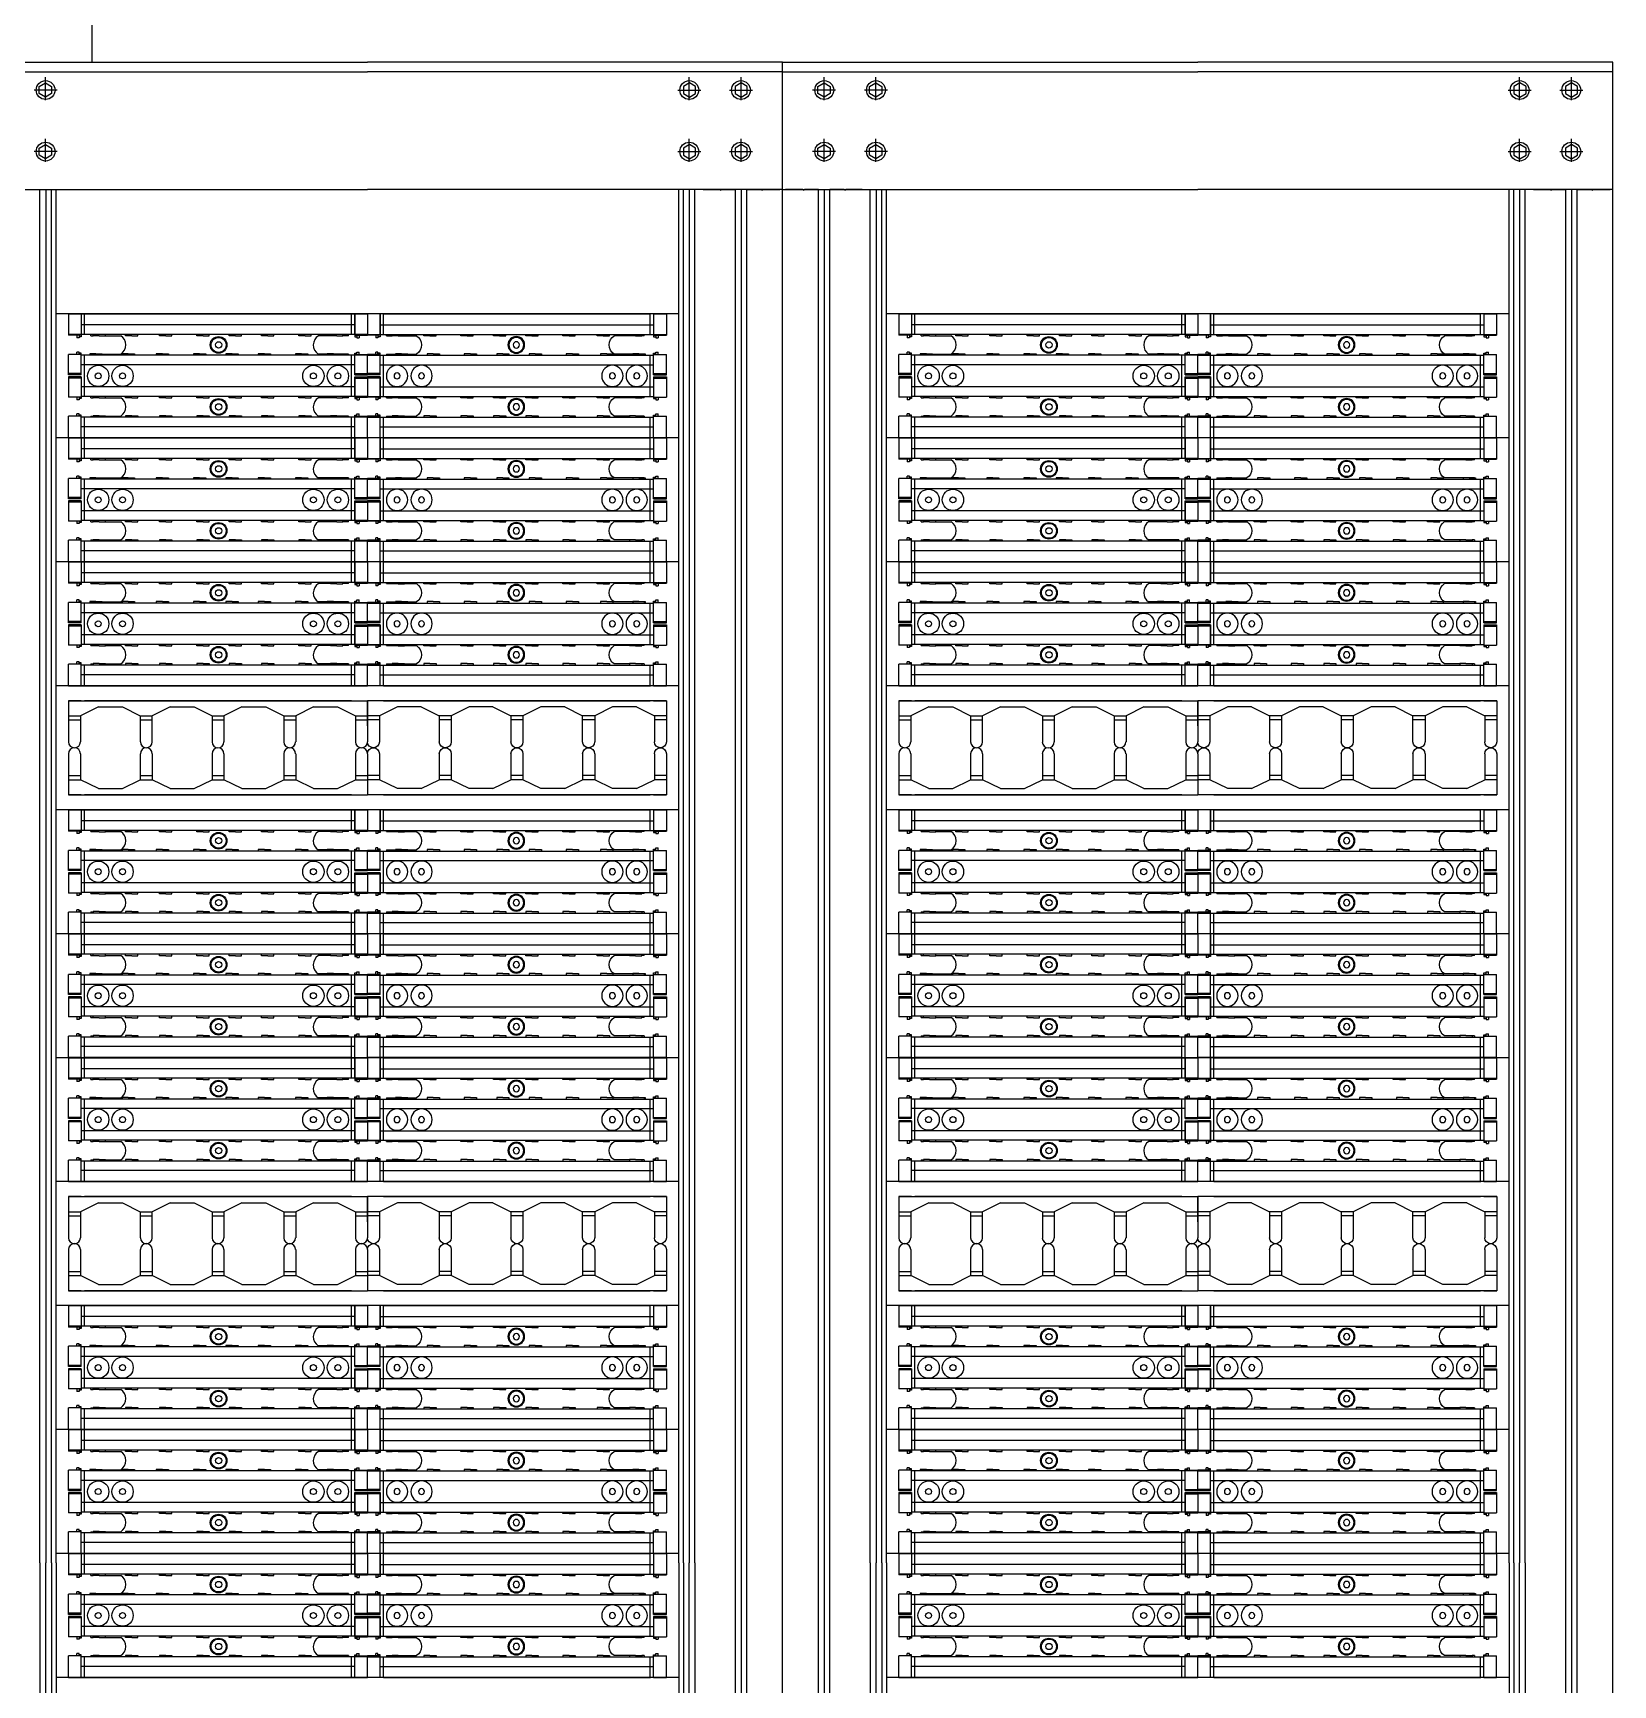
# Model space of a CAD drawing. Header units: millimetres. Extents: x 841 to 1682, y 0 to 594.
# Drawn here: x 1219.59 to 1262.55, y 430.23 to 475.15 of the extents above; entities that cross this region are included whole.
import ezdxf

# ---------------------------------------------------------------- set-up
doc = ezdxf.new("R2010")
doc.units = ezdxf.units.MM
doc.layers.add('A', color=4, linetype='Continuous')

# ---------------------------------------------------------------- blocks, each defined once
blk = doc.blocks.new('110BLOCK')
at = {"layer": 'A', "color": 2}
for p, q in [((0, 89.6), (216, 89.6)), ((9.2, 89.6), (0, 89.6)), ((0, 89.6), (0, 74.1)), ((9.2, 89.6), (9.2, 73.1)), ((204.4, 89.6), (11.6, 89.6)), ((11.6, 74.7), (11.6, 89.6)), ((14.8, 89.6), (201.1, 89.6)), ((14.8, 89.6), (201.1, 89.6)), ((22.3, 89.6), (193.6, 89.6)), ((22.3, 89.6), (193.6, 89.6)), ((204.4, 74.7), (204.4, 89.6)), ((206.8, 74.7), (206.8, 89.6)), ((206.8, 89.6), (206.8, 73.1)), ((206.8, 89.6), (216, 89.6)), ((216, 89.6), (216, 74.1)), ((216, 89.6), (216, 74.1)), ((216, 74.7), (0, 74.7)), ((9.2, 74.1), (0, 74.1)), ((6, 74.1), (6, 72.3)), ((7.6, 72.3), (6, 72.3)), ((7.6, 74.1), (7.6, 72.3)), ((9.2, 73.1), (7.6, 73.1)), ((206.8, 81.6), (9.2, 81.6)), ((16, 73.8), (16, 74.7)), ((16, 73.8), (17.7, 73.8)), ((17.7, 73.7), (17.7, 74.7)), ((22.2, 73.7), (17.7, 73.7)), ((22.2, 73.7), (26.6, 73.7)), ((26.6, 73.7), (26.6, 74.7)), ((26.6, 73.8), (37.8, 73.8)), ((26.6, 73.8), (37.8, 73.8)), ((41.1, 73.7), (41.1, 74.7)), ((45.6, 73.7), (41.1, 73.7)), ((45.6, 73.7), (50, 73.7)), ((50, 73.7), (50, 74.7)), ((65.8, 73.7), (65.8, 74.7)), ((70.2, 73.7), (65.8, 73.7)), ((70.2, 73.7), (74.7, 73.7)), ((74.7, 73.7), (74.7, 74.7)), ((92.7, 73.7), (92.7, 74.7)), ((97.2, 73.7), (92.7, 73.7)), ((97.2, 73.7), (101.6, 73.7)), ((101.6, 73.7), (101.6, 74.7)), ((116.1, 73.7), (116.1, 74.7)), ((120.5, 73.7), (116.1, 73.7)), ((120.5, 73.7), (125, 73.7)), ((125, 73.7), (125, 74.7)), ((139.5, 73.7), (139.5, 74.7)), ((143.9, 73.7), (139.5, 73.7)), ((143.9, 73.7), (148.4, 73.7)), ((148.4, 73.7), (148.4, 74.7)), ((166.4, 73.7), (166.4, 74.7)), ((170.9, 73.7), (166.4, 73.7)), ((170.9, 73.7), (175.3, 73.7)), ((175.3, 73.7), (175.3, 74.7)), ((189.3, 73.8), (180.5, 73.8)), ((189.3, 73.8), (180.5, 73.8)), ((189.3, 73.7), (189.3, 74.7)), ((193.8, 73.7), (189.3, 73.7)), ((193.8, 73.7), (198.2, 73.7)), ((198.2, 73.7), (198.2, 74.7)), ((202.2, 73.8), (198.2, 73.8)), ((202.2, 73.8), (202.2, 74.7)), ((206.8, 74.1), (216, 74.1)), ((206.8, 73.1), (208.4, 73.1)), ((208.4, 74.1), (208.4, 72.3)), ((208.4, 72.3), (210, 72.3)), ((210, 74.1), (210, 72.3)), ((0, 45.6), (0, 60.2)), ((9.2, 60.2), (0, 60.2)), ((6, 60.2), (6, 62)), ((7.6, 62), (6, 62)), ((7.6, 60.2), (7.6, 62)), ((9.2, 61.2), (7.6, 61.2)), ((9.2, 45.6), (9.2, 61.2)), ((216, 59.7), (9.2, 59.7)), ((11.6, 29.9), (11.6, 59.7)), ((19.8, 60.8), (15.3, 60.8)), ((15.3, 60.8), (15.3, 59.7)), ((16, 60.6), (16, 59.7)), ((16, 60.6), (37.8, 60.6)), ((19.8, 60.8), (24.2, 60.8)), ((24.2, 60.8), (24.2, 59.7)), ((24.2, 60.6), (35.4, 60.6)), ((43.1, 60.8), (38.7, 60.8)), ((38.7, 60.8), (38.7, 59.7)), ((43.1, 60.8), (47.6, 60.8)), ((47.6, 60.8), (47.6, 59.7)), ((63.4, 60.8), (63.4, 59.7)), ((67.8, 60.8), (63.4, 60.8)), ((67.8, 60.8), (72.3, 60.8)), ((72.3, 60.8), (72.3, 59.7)), ((94.7, 60.8), (90.3, 60.8)), ((90.3, 60.8), (90.3, 59.7)), ((94.7, 60.8), (99.2, 60.8)), ((99.2, 60.8), (99.2, 59.7)), ((118.1, 60.8), (113.7, 60.8)), ((113.7, 60.8), (113.7, 59.7)), ((118.1, 60.8), (122.6, 60.8)), ((122.6, 60.8), (122.6, 59.7)), ((141.5, 60.8), (137.1, 60.8)), ((137.1, 60.8), (137.1, 59.7)), ((141.5, 60.8), (146, 60.8)), ((146, 60.8), (146, 59.7)), ((164, 60.8), (164, 59.7)), ((168.4, 60.8), (164, 60.8)), ((168.4, 60.8), (172.9, 60.8)), ((172.9, 60.8), (172.9, 59.7)), ((202.2, 60.6), (180.5, 60.6)), ((186.9, 60.6), (180.5, 60.6)), ((191.4, 60.8), (186.9, 60.8)), ((186.9, 60.8), (186.9, 59.7)), ((191.4, 60.8), (195.8, 60.8)), ((195.8, 60.8), (195.8, 59.7)), ((202.2, 60.6), (202.2, 59.7)), ((204.4, 29.9), (204.4, 59.7)), ((206.8, 45.6), (206.8, 61.2)), ((206.8, 61.2), (208.4, 61.2)), ((206.8, 60.2), (216, 60.2)), ((206.8, 45.6), (206.8, 59.7)), ((208.4, 60.2), (208.4, 62)), ((208.4, 62), (210, 62)), ((210, 60.2), (210, 62)), ((216, 45.6), (216, 60.2)), ((216, 45.6), (216, 60.2)), ((206.8, 52.8), (9.2, 52.8)), ((9.2, 46.4), (0, 46.4)), ((9.2, 45.6), (0, 45.6)), ((9.2, 44), (0, 44)), ((0, 44), (0, 29.4)), ((9.2, 43.1), (0, 43.1)), ((9.2, 44), (9.2, 28.4)), ((206.8, 36.8), (9.2, 36.8)), ((206.8, 46.4), (216, 46.4)), ((206.8, 45.6), (216, 45.6)), ((206.8, 29.9), (206.8, 44)), ((206.8, 44), (206.8, 28.4)), ((206.8, 44), (216, 44)), ((206.8, 43.1), (216, 43.1)), ((216, 44), (216, 29.4)), ((216, 44), (216, 29.4)), ((9.2, 29.4), (0, 29.4)), ((6, 29.4), (6, 27.6)), ((7.6, 27.6), (6, 27.6)), ((7.6, 29.4), (7.6, 27.6)), ((9.2, 28.4), (7.6, 28.4)), ((216, 29.9), (9.2, 29.9)), ((16, 29), (16, 29.9)), ((16, 29), (17.7, 29)), ((17.7, 28.9), (17.7, 29.9)), ((22.2, 28.9), (17.7, 28.9)), ((22.2, 28.9), (26.6, 28.9)), ((26.6, 28.9), (26.6, 29.9)), ((26.6, 29), (37.8, 29)), ((41.1, 28.9), (41.1, 29.9)), ((45.6, 28.9), (41.1, 28.9)), ((45.6, 28.9), (50, 28.9)), ((50, 28.9), (50, 29.9)), ((65.8, 28.9), (65.8, 29.9)), ((70.2, 28.9), (65.8, 28.9)), ((70.2, 28.9), (74.7, 28.9)), ((74.7, 28.9), (74.7, 29.9)), ((92.7, 28.9), (92.7, 29.9)), ((97.2, 28.9), (92.7, 28.9)), ((97.2, 28.9), (101.6, 28.9)), ((101.6, 28.9), (101.6, 29.9)), ((116.1, 28.9), (116.1, 29.9)), ((120.5, 28.9), (116.1, 28.9)), ((120.5, 28.9), (125, 28.9)), ((125, 28.9), (125, 29.9)), ((139.5, 28.9), (139.5, 29.9)), ((143.9, 28.9), (139.5, 28.9)), ((143.9, 28.9), (148.4, 28.9)), ((148.4, 28.9), (148.4, 29.9)), ((166.4, 28.9), (166.4, 29.9)), ((170.9, 28.9), (166.4, 28.9)), ((170.9, 28.9), (175.3, 28.9)), ((175.3, 28.9), (175.3, 29.9)), ((189.3, 29), (180.5, 29)), ((189.3, 28.9), (189.3, 29.9)), ((193.8, 28.9), (189.3, 28.9)), ((193.8, 28.9), (198.2, 28.9)), ((198.2, 28.9), (198.2, 29.9)), ((202.2, 29), (198.2, 29)), ((202.2, 29), (202.2, 29.9)), ((206.8, 29.4), (216, 29.4)), ((206.8, 28.4), (208.4, 28.4)), ((208.4, 29.4), (208.4, 27.6)), ((208.4, 27.6), (210, 27.6)), ((210, 29.4), (210, 27.6)), ((0, 0), (0, 15.6)), ((9.2, 15.6), (0, 15.6)), ((6, 15.6), (6, 17.3)), ((7.6, 17.3), (6, 17.3)), ((7.6, 15.6), (7.6, 17.3)), ((9.2, 16.5), (7.6, 16.5)), ((9.2, 0), (9.2, 16.5)), ((216, 14.9), (9.2, 14.9)), ((11.6, 0), (11.6, 14.9)), ((16, 15.8), (16, 15)), ((16, 15.8), (17.7, 15.8)), ((22.2, 16), (17.7, 16)), ((17.7, 16), (17.7, 14.9)), ((22.2, 16), (26.6, 16)), ((26.6, 16), (26.6, 14.9)), ((26.6, 15.8), (37.8, 15.8)), ((45.6, 16), (41.1, 16)), ((41.1, 16), (41.1, 14.9)), ((45.6, 16), (50, 16)), ((50, 16), (50, 14.9)), ((65.8, 16), (65.8, 14.9)), ((70.2, 16), (65.8, 16)), ((70.2, 16), (74.7, 16)), ((74.7, 16), (74.7, 14.9)), ((97.2, 16), (92.7, 16)), ((92.7, 16), (92.7, 14.9)), ((97.2, 16), (101.6, 16)), ((101.6, 16), (101.6, 14.9)), ((120.5, 16), (116.1, 16)), ((116.1, 16), (116.1, 14.9)), ((120.5, 16), (125, 16)), ((125, 16), (125, 14.9)), ((143.9, 16), (139.5, 16)), ((139.5, 16), (139.5, 14.9)), ((143.9, 16), (148.4, 16)), ((148.4, 16), (148.4, 14.9)), ((166.4, 16), (166.4, 14.9)), ((170.9, 16), (166.4, 16)), ((170.9, 16), (175.3, 16)), ((175.3, 16), (175.3, 14.9)), ((202.2, 15.8), (180.5, 15.8)), ((189.3, 15.8), (180.5, 15.8)), ((193.8, 16), (189.3, 16)), ((189.3, 16), (189.3, 14.9)), ((193.8, 16), (198.2, 16)), ((198.2, 16), (198.2, 14.9)), ((202.2, 15.8), (202.2, 15)), ((204.4, 0), (204.4, 14.9)), ((206.8, 0), (206.8, 16.5)), ((206.8, 16.5), (208.4, 16.5)), ((206.8, 15.6), (216, 15.6)), ((206.8, 0), (206.8, 14.9)), ((208.4, 15.6), (208.4, 17.3)), ((208.4, 17.3), (210, 17.3)), ((210, 15.6), (210, 17.3)), ((216, 0), (216, 15.6)), ((216, 0), (216, 15.6)), ((0, 0), (216, 0)), ((0, 0), (216, 0)), ((9.2, 0), (0, 0)), ((206.8, 8), (9.2, 8)), ((204.4, 0), (11.5, 0)), ((204.4, 0), (11.6, 0)), ((14.8, 0), (201.1, 0)), ((14.8, 0), (201.1, 0)), ((14.9, 0), (201.1, 0)), ((14.9, 0), (201.1, 0)), ((22.3, 0), (193.6, 0)), ((22.3, 0), (193.6, 0)), ((22.4, 0), (193.6, 0)), ((22.4, 0), (193.6, 0)), ((206.8, 0), (216, 0))]:
    blk.add_line(p, q, dxfattribs=at)
for centre, radius in [((108.4, 67.2), 6.02), ((108.4, 67.2), 5.39), ((108.4, 67.2), 2.26), ((21.4, 44.8), 7.71), ((39, 44.8), 7.71), ((176.9, 44.8), 7.71), ((194.6, 44.8), 7.71), ((21.4, 44.8), 2.17), ((39, 44.8), 2.17), ((176.9, 44.8), 2.17), ((194.6, 44.8), 2.17), ((108.4, 22.4), 6.02), ((108.4, 22.4), 5.39), ((108.4, 22.4), 2.26)]:
    blk.add_circle(centre, radius, dxfattribs=at)
for centre, start, end in [((33.5, 67.2), 302.7987, 57.6024), ((184.7, 67.2), 122.3976, 237.2013), ((33.5, 22.4), 302.7987, 57.6024), ((184.7, 22.4), 122.3976, 237.2013)]:
    blk.add_arc(centre, 7.85, start, end, dxfattribs=at)
blk = doc.blocks.new('GUIDE')
at = {"layer": 'A'}
for p, q in [((0, 68), (216, 68)), ((0, 68), (216, 68)), ((9.2, 68), (0, 68)), ((0, 68), (0, 38.3)), ((21.6, 63.5), (8.6, 57.1)), ((204.4, 68), (11.6, 68)), ((204.4, 68), (11.6, 68)), ((14.9, 68), (201.1, 68)), ((14.9, 68), (201.1, 68)), ((14.9, 68), (201.1, 68)), ((14.9, 68), (201.1, 68)), ((21.6, 63.5), (38.9, 63.5)), ((22.4, 68), (193.6, 68)), ((22.4, 68), (193.6, 68)), ((22.4, 68), (193.6, 68)), ((22.4, 68), (193.6, 68)), ((38.9, 63.5), (51.8, 57.1)), ((73.4, 63.5), (60.5, 57.1)), ((73.4, 63.5), (90.7, 63.5)), ((90.7, 63.5), (103.7, 57.1)), ((125.3, 63.5), (112.3, 57.1)), ((125.3, 63.5), (142.6, 63.5)), ((142.6, 63.5), (155.5, 57.1)), ((177.1, 63.5), (164.2, 57.1)), ((177.1, 63.5), (194.4, 63.5)), ((194.4, 63.5), (207.4, 57.1)), ((206.8, 68), (216, 68)), ((216, 68), (216, 38.3)), ((216, 68), (216, 38.3)), ((216, 49.8), (216, 68)), ((0, 57.1), (8.6, 57.1)), ((0, 54.1), (8.6, 54.1)), ((8.6, 57.1), (8.6, 38.3)), ((51.8, 57.1), (51.8, 38.3)), ((51.8, 57.1), (60.5, 57.1)), ((51.8, 54.1), (60.5, 54.1)), ((60.5, 38.3), (60.5, 57.1)), ((103.7, 57.1), (112.3, 57.1)), ((103.7, 57.1), (103.7, 38.3)), ((103.7, 54.1), (112.3, 54.1)), ((112.3, 57.1), (112.3, 38.3)), ((155.5, 57.1), (164.2, 57.1)), ((155.5, 57.1), (155.5, 38.3)), ((155.5, 54.1), (164.2, 54.1)), ((164.2, 57.1), (164.2, 38.3)), ((207.4, 57.1), (207.4, 38.3)), ((207.4, 57.1), (216, 57.1)), ((207.4, 54.1), (216, 54.1)), ((0, 29.7), (0, 0)), ((8.6, 29.7), (8.6, 10.9)), ((51.8, 29.7), (51.8, 10.9)), ((60.5, 29.7), (60.5, 10.9)), ((103.7, 29.7), (103.7, 10.9)), ((112.3, 29.7), (112.3, 10.9)), ((155.5, 29.7), (155.5, 10.9)), ((164.2, 29.7), (164.2, 10.9)), ((207.4, 29.7), (207.4, 10.9)), ((216, 29.7), (216, 0)), ((216, 29.7), (216, 0)), ((0, 13.9), (8.6, 13.9)), ((51.8, 13.9), (60.5, 13.9)), ((103.7, 13.9), (112.3, 13.9)), ((155.5, 13.9), (164.2, 13.9)), ((207.4, 13.9), (216, 13.9)), ((0, 10.9), (8.6, 10.9)), ((0, 0), (216, 0)), ((9.2, 0), (0, 0)), ((0, 0), (216, 0)), ((21.6, 4.5), (8.6, 10.9)), ((204.4, 0), (11.6, 0)), ((14.9, 0), (201.1, 0)), ((14.9, 0), (201.1, 0)), ((14.9, 0), (201.1, 0)), ((14.9, 0), (201.1, 0)), ((21.6, 4.5), (38.9, 4.5)), ((22.4, 0), (193.6, 0)), ((22.4, 0), (193.6, 0)), ((22.4, 0), (193.6, 0)), ((22.4, 0), (193.6, 0)), ((38.9, 4.5), (51.8, 10.9)), ((51.8, 10.9), (60.5, 10.9)), ((73.4, 4.5), (60.5, 10.9)), ((73.4, 4.5), (90.7, 4.5)), ((90.7, 4.5), (103.7, 10.9)), ((103.7, 10.9), (112.3, 10.9)), ((125.3, 4.5), (112.3, 10.9)), ((125.3, 4.5), (142.6, 4.5)), ((142.6, 4.5), (155.5, 10.9)), ((155.5, 10.9), (164.2, 10.9)), ((177.1, 4.5), (164.2, 10.9)), ((177.1, 4.5), (194.4, 4.5)), ((194.4, 4.5), (207.4, 10.9)), ((206.8, 0), (216, 0)), ((207.4, 10.9), (216, 10.9))]:
    blk.add_line(p, q, dxfattribs=at)
for centre, radius, start, end in [((4.3, 38.3), 4.32, 180, 0), ((56.2, 38.3), 4.32, 180, 0), ((108, 38.3), 4.33, 180.1912, 359.8088), ((159.8, 38.3), 4.32, 180, 0), ((211.7, 38.3), 4.32, 180, 0), ((4.3, 29.7), 4.32, 0, 180), ((56.2, 29.7), 4.32, 0, 180), ((108, 29.7), 4.33, 0.1912, 179.8088), ((159.8, 29.7), 4.32, 0, 180), ((211.7, 29.7), 4.32, 0, 180)]:
    blk.add_arc(centre, radius, start, end, dxfattribs=at)

msp = doc.modelspace()

# ---------------------------------------------------------------- linework, layer by layer
at = {"layer": 'A'}
for p, q in [((1221.196, 474.36), (1221.196, 486.92)), ((1217.393, 474.36), (1220.216, 474.36)), ((1217.393, 474.36), (1228.683, 474.36)), ((1217.393, 474.36), (1228.683, 474.36)), ((1217.393, 474.097), (1228.683, 474.097)), ((1217.393, 474.097), (1228.683, 474.097)), ((1219.931, 473.32), (1219.931, 473.946)), ((1239.972, 474.36), (1228.683, 474.36)), ((1239.972, 474.36), (1228.683, 474.36)), ((1239.972, 474.097), (1228.683, 474.097)), ((1239.972, 474.097), (1228.683, 474.097)), ((1239.972, 474.36), (1237.15, 474.36)), ((1237.434, 473.32), (1237.434, 473.946)), ((1238.845, 473.32), (1238.845, 473.946)), ((1239.972, 470.898), (1239.972, 474.36)), ((1239.972, 395.032), (1239.972, 474.36)), ((1239.972, 470.898), (1239.972, 474.36)), ((1239.972, 395.032), (1239.972, 474.36)), ((1239.972, 474.36), (1242.795, 474.36)), ((1239.972, 470.898), (1239.972, 474.36)), ((1239.972, 474.36), (1251.262, 474.36)), ((1239.972, 474.36), (1251.262, 474.36)), ((1239.972, 395.032), (1239.972, 474.36)), ((1239.972, 474.097), (1251.262, 474.097)), ((1239.972, 474.097), (1251.262, 474.097)), ((1241.099, 473.32), (1241.099, 473.946)), ((1242.51, 473.32), (1242.51, 473.946)), ((1262.552, 474.36), (1251.262, 474.36)), ((1262.552, 474.36), (1251.262, 474.36)), ((1262.552, 474.097), (1251.262, 474.097)), ((1262.552, 474.097), (1251.262, 474.097)), ((1262.552, 474.36), (1259.729, 474.36)), ((1260.013, 473.32), (1260.013, 473.946)), ((1261.425, 473.32), (1261.425, 473.946)), ((1262.552, 470.898), (1262.552, 474.36)), ((1262.552, 395.032), (1262.552, 474.36)), ((1220.246, 473.599), (1219.62, 473.599)), ((1237.119, 473.599), (1237.745, 473.599)), ((1238.53, 473.599), (1239.156, 473.599)), ((1241.414, 473.599), (1240.788, 473.599)), ((1242.825, 473.599), (1242.2, 473.599)), ((1259.698, 473.599), (1260.324, 473.599)), ((1261.11, 473.599), (1261.736, 473.599)), ((1219.931, 471.645), (1219.931, 472.271)), ((1237.434, 471.645), (1237.434, 472.271)), ((1238.845, 471.645), (1238.845, 472.271)), ((1241.099, 471.645), (1241.099, 472.271)), ((1242.51, 471.645), (1242.51, 472.271)), ((1260.013, 471.645), (1260.013, 472.271)), ((1261.425, 471.645), (1261.425, 472.271)), ((1220.246, 471.924), (1219.62, 471.924)), ((1237.119, 471.924), (1237.745, 471.924)), ((1238.53, 471.924), (1239.156, 471.924)), ((1241.414, 471.924), (1240.788, 471.924)), ((1242.825, 471.924), (1242.2, 471.924)), ((1259.698, 471.924), (1260.324, 471.924)), ((1261.11, 471.924), (1261.736, 471.924)), ((1217.393, 470.898), (1228.683, 470.898)), ((1219.777, 433.548), (1219.777, 470.898)), ((1219.933, 470.898), (1219.933, 433.548)), ((1220.089, 433.548), (1220.089, 470.898)), ((1220.216, 433.548), (1220.216, 470.898)), ((1239.972, 470.898), (1228.683, 470.898)), ((1237.15, 433.548), (1237.15, 470.898)), ((1237.276, 433.548), (1237.276, 470.898)), ((1237.432, 470.898), (1237.432, 433.548)), ((1237.588, 433.548), (1237.588, 470.898)), ((1237.809, 470.898), (1238.251, 470.898)), ((1237.809, 470.898), (1238.251, 470.898)), ((1238.279, 470.879), (1238.251, 470.898)), ((1238.279, 470.879), (1238.307, 470.898)), ((1238.307, 470.898), (1238.317, 470.898)), ((1238.307, 470.898), (1238.687, 470.898)), ((1238.687, 395.032), (1238.687, 470.898)), ((1238.843, 470.898), (1238.843, 395.006)), ((1239, 470.898), (1239.38, 470.898)), ((1239, 395.032), (1239, 470.898)), ((1239.38, 470.898), (1239.37, 470.898)), ((1239.408, 470.879), (1239.38, 470.898)), ((1239.408, 470.879), (1239.436, 470.898)), ((1239.436, 470.898), (1239.897, 470.898)), ((1239.972, 470.898), (1251.262, 470.898)), ((1240.509, 470.898), (1240.048, 470.898)), ((1240.537, 470.879), (1240.509, 470.898)), ((1240.537, 470.879), (1240.565, 470.898)), ((1240.945, 470.898), (1240.565, 470.898)), ((1240.565, 470.898), (1240.574, 470.898)), ((1240.945, 395.032), (1240.945, 470.898)), ((1241.101, 470.898), (1241.101, 395.006)), ((1241.638, 470.898), (1241.257, 470.898)), ((1241.257, 395.032), (1241.257, 470.898)), ((1241.638, 470.898), (1241.628, 470.898)), ((1241.666, 470.879), (1241.638, 470.898)), ((1241.666, 470.879), (1241.694, 470.898)), ((1242.136, 470.898), (1241.694, 470.898)), ((1242.136, 470.898), (1241.694, 470.898)), ((1242.356, 433.548), (1242.356, 470.898)), ((1242.513, 470.898), (1242.513, 433.548)), ((1242.669, 433.548), (1242.669, 470.898)), ((1242.795, 433.548), (1242.795, 470.898)), ((1262.552, 470.898), (1251.262, 470.898)), ((1259.729, 433.548), (1259.729, 470.898)), ((1259.855, 433.548), (1259.855, 470.898)), ((1260.011, 470.898), (1260.011, 433.548)), ((1260.168, 433.548), (1260.168, 470.898)), ((1260.388, 470.898), (1260.83, 470.898)), ((1260.388, 470.898), (1260.83, 470.898)), ((1260.858, 470.879), (1260.83, 470.898)), ((1260.858, 470.879), (1260.886, 470.898)), ((1260.886, 470.898), (1260.896, 470.898)), ((1260.886, 470.898), (1261.266, 470.898)), ((1261.266, 395.032), (1261.266, 470.898)), ((1261.423, 470.898), (1261.423, 395.006)), ((1261.579, 470.898), (1261.959, 470.898)), ((1261.579, 395.032), (1261.579, 470.898)), ((1261.959, 470.898), (1261.949, 470.898)), ((1261.987, 470.879), (1261.959, 470.898)), ((1261.987, 470.879), (1262.015, 470.898)), ((1262.015, 470.898), (1262.476, 470.898)), ((1239.972, 470.409), (1239.972, 470.747)), ((1239.972, 470.409), (1239.972, 470.747)), ((1239.972, 470.409), (1239.972, 470.747)), ((1262.552, 470.409), (1262.552, 470.747)), ((1237.15, 467.511), (1220.216, 467.511)), ((1259.729, 467.511), (1242.795, 467.511)), ((1237.15, 464.14), (1220.216, 464.14)), ((1237.15, 464.14), (1220.216, 464.14)), ((1259.729, 464.14), (1242.795, 464.14)), ((1259.729, 464.14), (1242.795, 464.14)), ((1237.15, 460.769), (1220.216, 460.769)), ((1237.15, 460.769), (1220.216, 460.769)), ((1259.729, 460.769), (1242.795, 460.769)), ((1259.729, 460.769), (1242.795, 460.769)), ((1237.15, 457.398), (1220.216, 457.398)), ((1259.729, 457.398), (1242.795, 457.398)), ((1237.15, 454.027), (1220.216, 454.027)), ((1237.15, 454.027), (1220.216, 454.027)), ((1259.729, 454.027), (1242.795, 454.027)), ((1259.729, 454.027), (1242.795, 454.027)), ((1237.15, 450.656), (1220.216, 450.656)), ((1237.15, 450.656), (1220.216, 450.656)), ((1259.729, 450.656), (1242.795, 450.656)), ((1259.729, 450.656), (1242.795, 450.656)), ((1237.15, 447.285), (1220.216, 447.285)), ((1237.15, 447.285), (1220.216, 447.285)), ((1259.729, 447.285), (1242.795, 447.285)), ((1259.729, 447.285), (1242.795, 447.285)), ((1237.15, 443.914), (1220.216, 443.914)), ((1259.729, 443.914), (1242.795, 443.914)), ((1237.15, 440.542), (1220.216, 440.542)), ((1237.15, 440.542), (1220.216, 440.542)), ((1259.729, 440.542), (1242.795, 440.542)), ((1259.729, 440.542), (1242.795, 440.542)), ((1237.15, 437.171), (1220.216, 437.171)), ((1237.15, 437.171), (1220.216, 437.171)), ((1259.729, 437.171), (1242.795, 437.171)), ((1259.729, 437.171), (1242.795, 437.171)), ((1219.777, 433.548), (1219.777, 395.032)), ((1219.933, 395.032), (1219.933, 433.548)), ((1220.089, 433.548), (1220.089, 395.032)), ((1237.15, 433.8), (1220.216, 433.8)), ((1237.15, 433.8), (1220.216, 433.8)), ((1220.216, 433.548), (1220.216, 395.032)), ((1237.15, 433.548), (1237.15, 395.032)), ((1237.276, 433.548), (1237.276, 395.032)), ((1237.432, 395.032), (1237.432, 433.548)), ((1237.588, 433.548), (1237.588, 395.032)), ((1242.356, 433.548), (1242.356, 395.032)), ((1242.513, 395.032), (1242.513, 433.548)), ((1242.669, 433.548), (1242.669, 395.032)), ((1259.729, 433.8), (1242.795, 433.8)), ((1259.729, 433.8), (1242.795, 433.8)), ((1242.795, 433.548), (1242.795, 395.032)), ((1259.729, 433.548), (1259.729, 395.032)), ((1259.855, 433.548), (1259.855, 395.032)), ((1260.011, 395.032), (1260.011, 433.548)), ((1260.168, 433.548), (1260.168, 395.032)), ((1237.15, 430.429), (1220.216, 430.429)), ((1259.729, 430.429), (1242.795, 430.429))]:
    msp.add_line(p, q, dxfattribs=at)
for points in [[(1220.091, 473.503), (1219.924, 473.407), (1219.758, 473.503), (1219.758, 473.695), (1219.924, 473.791), (1220.091, 473.695)], [(1237.275, 473.503), (1237.441, 473.407), (1237.607, 473.503), (1237.607, 473.695), (1237.441, 473.791), (1237.275, 473.695)], [(1238.679, 473.503), (1238.845, 473.407), (1239.012, 473.503), (1239.012, 473.695), (1238.845, 473.791), (1238.679, 473.695)], [(1241.266, 473.503), (1241.099, 473.407), (1240.933, 473.503), (1240.933, 473.695), (1241.099, 473.791), (1241.266, 473.695)], [(1242.67, 473.503), (1242.504, 473.407), (1242.337, 473.503), (1242.337, 473.695), (1242.504, 473.791), (1242.67, 473.695)], [(1259.854, 473.503), (1260.02, 473.407), (1260.187, 473.503), (1260.187, 473.695), (1260.02, 473.791), (1259.854, 473.695)], [(1261.258, 473.503), (1261.425, 473.407), (1261.591, 473.503), (1261.591, 473.695), (1261.425, 473.791), (1261.258, 473.695)], [(1220.091, 471.828), (1219.924, 471.732), (1219.758, 471.828), (1219.758, 472.02), (1219.924, 472.116), (1220.091, 472.02)], [(1237.275, 471.828), (1237.441, 471.732), (1237.607, 471.828), (1237.607, 472.02), (1237.441, 472.116), (1237.275, 472.02)], [(1238.679, 471.828), (1238.845, 471.732), (1239.012, 471.828), (1239.012, 472.02), (1238.845, 472.116), (1238.679, 472.02)], [(1241.266, 471.828), (1241.099, 471.732), (1240.933, 471.828), (1240.933, 472.02), (1241.099, 472.116), (1241.266, 472.02)], [(1242.67, 471.828), (1242.504, 471.732), (1242.337, 471.828), (1242.337, 472.02), (1242.504, 472.116), (1242.67, 472.02)], [(1259.854, 471.828), (1260.02, 471.732), (1260.187, 471.828), (1260.187, 472.02), (1260.02, 472.116), (1259.854, 472.02)], [(1261.258, 471.828), (1261.425, 471.732), (1261.591, 471.828), (1261.591, 472.02), (1261.425, 472.116), (1261.258, 472.02)]]:
    msp.add_lwpolyline(points, close=True, dxfattribs=at)
for centre in [(1219.931, 473.599), (1237.434, 473.599), (1238.839, 473.599), (1241.106, 473.599), (1242.51, 473.599), (1260.013, 473.599), (1261.418, 473.599), (1219.931, 471.924), (1237.434, 471.924), (1238.839, 471.924), (1241.106, 471.924), (1242.51, 471.924), (1260.013, 471.924), (1261.418, 471.924)]:
    msp.add_circle(centre, 0.256, dxfattribs=at)

# ---------------------------------------------------------------- block references
for name, p, xscale, yscale, zscale in [('110BLOCK', (1220.555, 464.14), 0.03763199999957578, 0.03763199999957578, 0.03763199999957578), ('110BLOCK', (1236.81, 464.14), -0.03763199999957578, 0.03763200000003053, 0.037632), ('110BLOCK', (1243.135, 464.14), 0.03763199999957578, 0.03763199999957578, 0.03763199999957578), ('110BLOCK', (1259.389, 464.14), -0.03763199999957578, 0.03763200000003053, 0.037632), ('110BLOCK', (1220.555, 460.769), 0.03763199999957578, 0.03763199999957578, 0.03763199999957578), ('110BLOCK', (1236.81, 460.769), -0.03763199999957578, 0.03763200000003053, 0.037632), ('110BLOCK', (1243.135, 460.769), 0.03763199999957578, 0.03763199999957578, 0.03763199999957578), ('110BLOCK', (1259.389, 460.769), -0.03763199999957578, 0.03763200000003053, 0.037632), ('110BLOCK', (1220.555, 457.398), 0.03763199999957578, 0.03763199999957578, 0.03763199999957578), ('110BLOCK', (1236.81, 457.398), -0.03763199999957578, 0.03763200000003053, 0.037632), ('110BLOCK', (1243.135, 457.398), 0.03763199999957578, 0.03763199999957578, 0.03763199999957578), ('110BLOCK', (1259.389, 457.398), -0.03763199999957578, 0.03763200000003053, 0.037632), ('GUIDE', (1220.554, 454.433), 0.03763199999957578, 0.03763199999957578, 0.03763199999957578), ('GUIDE', (1236.811, 454.433), -0.03763199999957578, 0.03763200000003053, 0.037632), ('GUIDE', (1243.133, 454.433), 0.03763199999957578, 0.03763199999957578, 0.03763199999957578), ('GUIDE', (1259.39, 454.433), -0.03763199999957578, 0.03763200000003053, 0.037632), ('110BLOCK', (1220.555, 450.656), 0.03763199999957578, 0.03763199999957578, 0.03763199999957578), ('110BLOCK', (1236.81, 450.656), -0.03763199999957578, 0.03763200000003053, 0.037632), ('110BLOCK', (1243.135, 450.656), 0.03763199999957578, 0.03763199999957578, 0.03763199999957578), ('110BLOCK', (1259.389, 450.656), -0.03763199999957578, 0.03763200000003053, 0.037632), ('110BLOCK', (1220.555, 447.285), 0.03763199999957578, 0.03763199999957578, 0.03763199999957578), ('110BLOCK', (1236.81, 447.285), -0.03763199999957578, 0.03763200000003053, 0.037632), ('110BLOCK', (1243.135, 447.285), 0.03763199999957578, 0.03763199999957578, 0.03763199999957578), ('110BLOCK', (1259.389, 447.285), -0.03763199999957578, 0.03763200000003053, 0.037632), ('110BLOCK', (1220.555, 443.914), 0.03763199999957578, 0.03763199999957578, 0.03763199999957578), ('110BLOCK', (1236.81, 443.914), -0.03763199999957578, 0.03763200000003053, 0.037632), ('110BLOCK', (1243.135, 443.914), 0.03763199999957578, 0.03763199999957578, 0.03763199999957578), ('110BLOCK', (1259.389, 443.914), -0.03763199999957578, 0.03763200000003053, 0.037632), ('GUIDE', (1220.554, 440.948), 0.03763199999957578, 0.03763199999957578, 0.03763199999957578), ('GUIDE', (1236.811, 440.948), -0.03763199999957578, 0.03763200000003053, 0.037632), ('GUIDE', (1243.133, 440.948), 0.03763199999957578, 0.03763199999957578, 0.03763199999957578), ('GUIDE', (1259.39, 440.948), -0.03763199999957578, 0.03763200000003053, 0.037632), ('110BLOCK', (1220.555, 437.171), 0.03763199999957578, 0.03763199999957578, 0.03763199999957578), ('110BLOCK', (1236.81, 437.171), -0.03763199999957578, 0.03763200000003053, 0.037632), ('110BLOCK', (1243.135, 437.171), 0.03763199999957578, 0.03763199999957578, 0.03763199999957578), ('110BLOCK', (1259.389, 437.171), -0.03763199999957578, 0.03763200000003053, 0.037632), ('110BLOCK', (1220.555, 433.8), 0.03763199999957578, 0.03763199999957578, 0.03763199999957578), ('110BLOCK', (1236.81, 433.8), -0.03763199999957578, 0.03763200000003053, 0.037632), ('110BLOCK', (1243.135, 433.8), 0.03763199999957578, 0.03763199999957578, 0.03763199999957578), ('110BLOCK', (1259.389, 433.8), -0.03763199999957578, 0.03763200000003053, 0.037632), ('110BLOCK', (1220.555, 430.429), 0.03763199999957578, 0.03763199999957578, 0.03763199999957578), ('110BLOCK', (1236.81, 430.429), -0.03763199999957578, 0.03763200000003053, 0.037632), ('110BLOCK', (1243.135, 430.429), 0.03763199999957578, 0.03763199999957578, 0.03763199999957578), ('110BLOCK', (1259.389, 430.429), -0.03763199999957578, 0.03763200000003053, 0.037632)]:
    msp.add_blockref(name, p, dxfattribs=dict(at, xscale=xscale, yscale=yscale, zscale=zscale))

doc.saveas('drawing.dxf')
